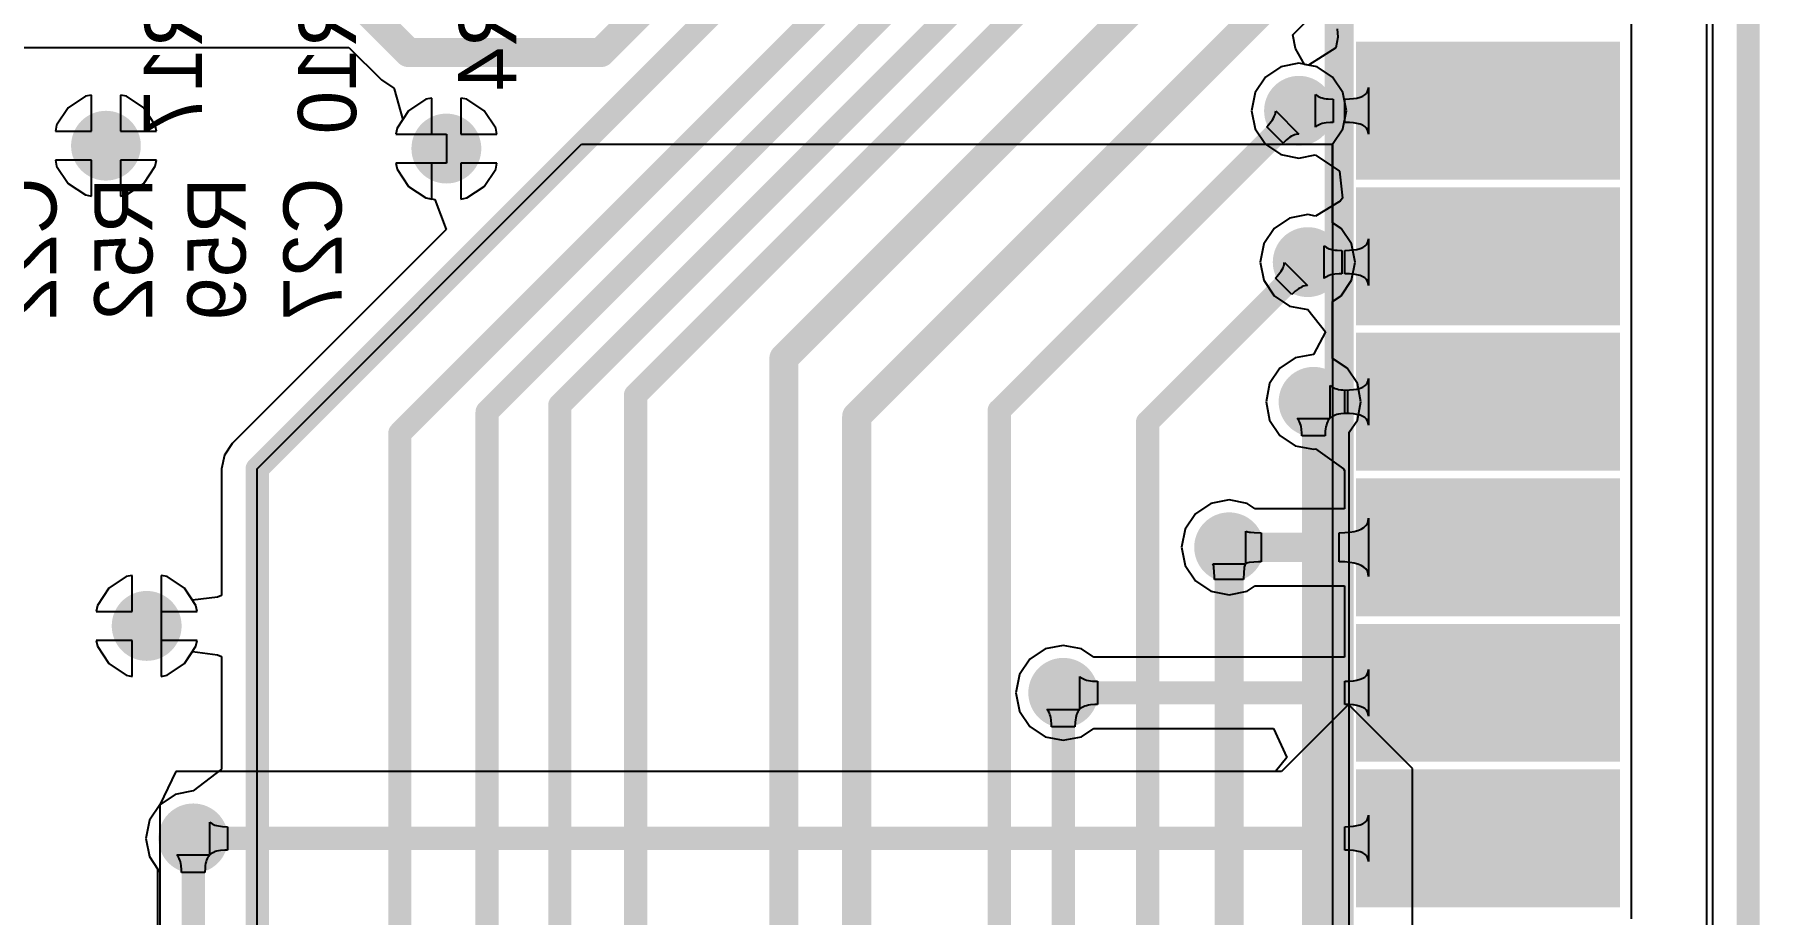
# Model space of a CAD drawing. Header units: millimetres. Extents: x -48 to 118, y -9 to 132.
# Drawn here: x 102.88 to 117.94, y 64.36 to 72.04 of the extents above; entities that cross this region are included whole.
import ezdxf

# ---------------------------------------------------------------- set-up
doc = ezdxf.new("R2010")
doc.units = ezdxf.units.MM
for name, color, linetype in [('BottomLayer', 5, 'Continuous'), ('BottomOverlay', 54, 'Continuous'), ('BottomSolder', 6, 'Continuous'), ('KeepOutLayer', 6, 'Continuous'), ('MultiLayer', 9, 'Continuous'), ('TopLayer', 1, 'Continuous'), ('TopOverlay', 2, 'Continuous'), ('TopPaste', 8, 'Continuous'), ('TopSolder', 216, 'Continuous'), ('ViaHoleLayer', 16, 'Continuous')]:
    doc.layers.add(name, color=color, linetype=linetype)

# ---------------------------------------------------------------- blocks, each defined once
blk = doc.blocks.new('A33_CORE2_52')
at = {"layer": 'TopLayer'}
for points in [[(58.95, -11.93), (61.05, -11.93), (58.95, -10.93), (61.05, -10.93)], [(58.95, -13.2), (61.05, -13.2), (58.95, -12.2), (61.05, -12.2)], [(58.95, -14.47), (61.05, -14.47), (58.95, -13.47), (61.05, -13.47)], [(58.95, -15.74), (61.05, -15.74), (58.95, -14.74), (61.05, -14.74)], [(58.95, -17.01), (61.05, -17.01), (58.95, -16.01), (61.05, -16.01)], [(58.95, -18.28), (61.05, -18.28), (58.95, -17.28), (61.05, -17.28)]]:
    blk.add_solid(points, dxfattribs=at)
at = {"layer": 'TopOverlay', "const_width": 0.254}
blk.add_lwpolyline([(58.7, -30.765), (58.7, 6.635)], dxfattribs=at)
at = {"layer": 'TopPaste'}
for points in [[(58.95, -11.93), (61.05, -11.93), (58.95, -10.93), (61.05, -10.93)], [(58.95, -13.2), (61.05, -13.2), (58.95, -12.2), (61.05, -12.2)], [(58.95, -14.47), (61.05, -14.47), (58.95, -13.47), (61.05, -13.47)], [(58.95, -15.74), (61.05, -15.74), (58.95, -14.74), (61.05, -14.74)], [(58.95, -17.01), (61.05, -17.01), (58.95, -16.01), (61.05, -16.01)], [(58.95, -18.28), (61.05, -18.28), (58.95, -17.28), (61.05, -17.28)]]:
    blk.add_solid(points, dxfattribs=at)
at = {"layer": 'TopSolder'}
for points in [[(58.848, -12.032), (61.152, -12.032), (58.848, -10.828), (61.152, -10.828)], [(58.848, -13.302), (61.152, -13.302), (58.848, -12.098), (61.152, -12.098)], [(58.848, -14.572), (61.152, -14.572), (58.848, -13.368), (61.152, -13.368)], [(58.848, -15.842), (61.152, -15.842), (58.848, -14.638), (61.152, -14.638)], [(58.848, -17.112), (61.152, -17.112), (58.848, -15.908), (61.152, -15.908)], [(58.848, -18.382), (61.152, -18.382), (58.848, -17.178), (61.152, -17.178)]]:
    blk.add_solid(points, dxfattribs=at)

msp = doc.modelspace()

# ---------------------------------------------------------------- linework, layer by layer
at = {"layer": 'BottomLayer'}
for p, q in [((117.53, 82.42), (117.53, 48.299)), ((117.475, 82.355), (117.475, 48.397)), ((113.864, 72.036), (114.072, 72.245)), ((113.864, 72.036), (114.072, 72.245)), ((113.89, 71.918), (113.864, 72.036)), ((113.89, 71.918), (113.864, 72.036)), ((100.212, 71.926), (105.626, 71.926)), ((100.212, 71.926), (105.626, 71.926)), ((105.626, 71.926), (105.909, 71.644)), ((105.626, 71.926), (105.909, 71.644)), ((113.966, 71.779), (113.89, 71.918)), ((113.966, 71.779), (113.89, 71.918)), ((114.078, 71.757), (113.966, 71.779)), ((114.078, 71.757), (113.966, 71.779)), ((114.212, 71.667), (114.078, 71.757)), ((114.212, 71.667), (114.078, 71.757)), ((105.909, 71.644), (106.018, 71.571)), ((105.909, 71.644), (106.018, 71.571)), ((106.018, 71.571), (106.021, 71.566)), ((106.018, 71.571), (106.021, 71.566)), ((106.021, 71.566), (106.096, 71.296)), ((106.021, 71.566), (106.096, 71.296)), ((114.302, 71.533), (114.212, 71.667)), ((114.302, 71.533), (114.212, 71.667)), ((114.333, 71.374), (114.302, 71.533)), ((114.333, 71.374), (114.302, 71.533)), ((103.175, 71.399), (103.074, 71.248)), ((103.175, 71.399), (103.074, 71.248)), ((103.327, 71.5), (103.175, 71.399)), ((103.327, 71.5), (103.175, 71.399)), ((103.378, 71.51), (103.327, 71.5)), ((103.378, 71.51), (103.327, 71.5)), ((103.378, 71.196), (103.378, 71.51)), ((103.378, 71.196), (103.378, 71.51)), ((103.683, 71.5), (103.632, 71.51)), ((103.632, 71.51), (103.632, 71.196)), ((103.683, 71.5), (103.632, 71.51)), ((103.632, 71.51), (103.632, 71.196)), ((103.835, 71.399), (103.683, 71.5)), ((103.835, 71.399), (103.683, 71.5)), ((103.936, 71.248), (103.835, 71.399)), ((103.936, 71.248), (103.835, 71.399)), ((114.302, 71.215), (114.333, 71.374)), ((114.302, 71.215), (114.333, 71.374)), ((103.074, 71.248), (103.064, 71.196)), ((103.074, 71.248), (103.064, 71.196)), ((103.946, 71.196), (103.936, 71.248)), ((103.946, 71.196), (103.936, 71.248)), ((106.096, 71.296), (106.046, 71.222)), ((106.096, 71.296), (106.046, 71.222)), ((113.637, 71.235), (113.652, 71.251)), ((113.78, 71.092), (113.637, 71.235)), ((113.652, 71.251), (113.677, 71.281)), ((113.677, 71.281), (113.688, 71.295)), ((113.688, 71.295), (113.696, 71.309)), ((113.696, 71.309), (113.703, 71.323)), ((113.703, 71.323), (113.709, 71.336)), ((113.709, 71.336), (113.713, 71.348)), ((113.713, 71.348), (113.715, 71.36)), ((113.715, 71.36), (113.716, 71.372)), ((113.716, 71.372), (113.917, 71.171)), ((103.064, 71.196), (103.378, 71.196)), ((103.064, 71.196), (103.378, 71.196)), ((103.632, 71.196), (103.946, 71.196)), ((103.632, 71.196), (103.946, 71.196)), ((104.826, 68.25), (107.657, 71.081)), ((106.046, 71.222), (106.036, 71.171)), ((106.046, 71.222), (106.036, 71.171)), ((106.036, 71.171), (106.477, 71.171)), ((106.036, 71.171), (106.477, 71.171)), ((106.477, 71.171), (106.477, 70.917)), ((106.477, 71.171), (106.477, 70.917)), ((107.657, 71.081), (114.212, 71.081)), ((113.811, 71.12), (113.78, 71.092)), ((113.826, 71.132), (113.811, 71.12)), ((113.84, 71.143), (113.826, 71.132)), ((113.854, 71.151), (113.84, 71.143)), ((113.868, 71.158), (113.854, 71.151)), ((113.881, 71.164), (113.868, 71.158)), ((113.893, 71.168), (113.881, 71.164)), ((113.905, 71.17), (113.893, 71.168)), ((113.917, 71.171), (113.905, 71.17)), ((114.212, 71.081), (114.302, 71.215)), ((114.212, 71.081), (114.302, 71.215)), ((114.212, 71.081), (114.212, 61.863)), ((114.212, 70.397), (114.212, 71.081)), ((114.212, 70.397), (114.212, 71.081)), ((103.378, 70.942), (103.064, 70.942)), ((103.064, 70.942), (103.074, 70.891)), ((103.378, 70.942), (103.064, 70.942)), ((103.064, 70.942), (103.074, 70.891)), ((103.378, 70.628), (103.378, 70.942)), ((103.378, 70.628), (103.378, 70.942)), ((103.946, 70.942), (103.632, 70.942)), ((103.632, 70.942), (103.632, 70.628)), ((103.946, 70.942), (103.632, 70.942)), ((103.632, 70.942), (103.632, 70.628)), ((103.936, 70.891), (103.946, 70.942)), ((103.936, 70.891), (103.946, 70.942)), ((103.074, 70.891), (103.175, 70.74)), ((103.074, 70.891), (103.175, 70.74)), ((103.835, 70.74), (103.936, 70.891)), ((103.835, 70.74), (103.936, 70.891)), ((106.477, 70.917), (106.036, 70.917)), ((106.036, 70.917), (106.046, 70.865)), ((106.477, 70.917), (106.036, 70.917)), ((106.036, 70.917), (106.046, 70.865)), ((106.046, 70.865), (106.147, 70.714)), ((106.046, 70.865), (106.147, 70.714)), ((103.175, 70.74), (103.327, 70.639)), ((103.175, 70.74), (103.327, 70.639)), ((103.327, 70.639), (103.378, 70.628)), ((103.327, 70.639), (103.378, 70.628)), ((103.632, 70.628), (103.683, 70.639)), ((103.632, 70.628), (103.683, 70.639)), ((103.683, 70.639), (103.835, 70.74)), ((103.683, 70.639), (103.835, 70.74)), ((106.147, 70.714), (106.298, 70.613)), ((106.147, 70.714), (106.298, 70.613)), ((106.298, 70.613), (106.375, 70.598)), ((106.298, 70.613), (106.375, 70.598)), ((106.375, 70.598), (106.474, 70.338)), ((106.375, 70.598), (106.474, 70.338)), ((106.474, 70.338), (104.606, 68.47)), ((106.474, 70.338), (104.606, 68.47)), ((114.288, 70.346), (114.212, 70.397)), ((114.288, 70.346), (114.212, 70.397)), ((114.378, 70.212), (114.288, 70.346)), ((114.378, 70.212), (114.288, 70.346)), ((114.41, 70.053), (114.378, 70.212)), ((114.41, 70.053), (114.378, 70.212)), ((113.785, 70.015), (113.789, 70.027)), ((113.789, 70.027), (113.791, 70.04)), ((113.791, 70.04), (113.792, 70.051)), ((113.792, 70.051), (113.993, 69.85)), ((114.378, 69.895), (114.41, 70.053)), ((114.378, 69.895), (114.41, 70.053)), ((113.713, 69.914), (113.728, 69.93)), ((113.856, 69.771), (113.713, 69.914)), ((113.728, 69.93), (113.753, 69.96)), ((113.753, 69.96), (113.764, 69.975)), ((113.764, 69.975), (113.772, 69.989)), ((113.772, 69.989), (113.78, 70.002)), ((113.78, 70.002), (113.785, 70.015)), ((114.288, 69.76), (114.378, 69.895)), ((114.288, 69.76), (114.378, 69.895)), ((113.887, 69.799), (113.856, 69.771)), ((113.902, 69.811), (113.887, 69.799)), ((113.917, 69.822), (113.902, 69.811)), ((113.931, 69.83), (113.917, 69.822)), ((113.944, 69.838), (113.931, 69.83)), ((113.957, 69.843), (113.944, 69.838)), ((113.969, 69.847), (113.957, 69.843)), ((113.982, 69.849), (113.969, 69.847)), ((113.993, 69.85), (113.982, 69.849)), ((114.212, 69.709), (114.288, 69.76)), ((114.212, 69.709), (114.288, 69.76)), ((114.212, 69.212), (114.212, 69.709)), ((114.212, 69.212), (114.212, 69.709)), ((114.339, 69.127), (114.212, 69.212)), ((114.339, 69.127), (114.212, 69.212)), ((114.429, 68.993), (114.339, 69.127)), ((114.429, 68.993), (114.339, 69.127)), ((114.46, 68.834), (114.429, 68.993)), ((114.46, 68.834), (114.429, 68.993)), ((114.429, 68.675), (114.46, 68.834)), ((114.429, 68.675), (114.46, 68.834)), ((113.911, 68.68), (113.904, 68.689)), ((113.904, 68.689), (114.188, 68.689)), ((113.918, 68.67), (113.911, 68.68)), ((113.924, 68.658), (113.918, 68.67)), ((114.174, 68.67), (114.168, 68.658)), ((114.181, 68.68), (114.174, 68.67)), ((114.188, 68.689), (114.181, 68.68)), ((114.357, 68.568), (114.429, 68.675)), ((114.357, 68.568), (114.429, 68.675)), ((113.93, 68.645), (113.924, 68.658)), ((113.934, 68.631), (113.93, 68.645)), ((113.938, 68.615), (113.934, 68.631)), ((113.941, 68.597), (113.938, 68.615)), ((113.944, 68.558), (113.941, 68.597)), ((113.944, 68.536), (113.944, 68.558)), ((114.148, 68.536), (113.944, 68.536)), ((114.149, 68.578), (114.148, 68.536)), ((114.151, 68.597), (114.149, 68.578)), ((114.154, 68.615), (114.151, 68.597)), ((114.158, 68.631), (114.154, 68.615)), ((114.162, 68.645), (114.158, 68.631)), ((114.168, 68.658), (114.162, 68.645)), ((114.357, 58.801), (114.357, 68.568)), ((114.357, 58.801), (114.357, 68.568)), ((104.539, 68.369), (104.515, 68.25)), ((104.539, 68.369), (104.515, 68.25)), ((104.606, 68.47), (104.539, 68.369)), ((104.606, 68.47), (104.539, 68.369)), ((104.515, 68.25), (104.515, 67.144)), ((104.515, 68.25), (104.515, 67.144)), ((104.826, 60.427), (104.826, 68.25)), ((103.682, 67.309), (103.531, 67.208)), ((103.682, 67.309), (103.531, 67.208)), ((103.734, 67.319), (103.682, 67.309)), ((103.734, 67.319), (103.682, 67.309)), ((103.734, 67.005), (103.734, 67.319)), ((103.734, 67.005), (103.734, 67.319)), ((104.039, 67.309), (103.988, 67.319)), ((103.988, 67.319), (103.988, 66.878)), ((104.039, 67.309), (103.988, 67.319)), ((103.988, 67.319), (103.988, 66.878)), ((104.19, 67.208), (104.039, 67.309)), ((104.19, 67.208), (104.039, 67.309)), ((113.17, 67.415), (113.167, 67.419)), ((113.167, 67.419), (113.452, 67.419)), ((113.173, 67.409), (113.17, 67.415)), ((113.175, 67.4), (113.173, 67.409)), ((113.177, 67.39), (113.175, 67.4)), ((113.182, 67.306), (113.177, 67.39)), ((113.438, 67.346), (113.436, 67.283)), ((113.44, 67.378), (113.438, 67.346)), ((113.442, 67.39), (113.44, 67.378)), ((113.444, 67.4), (113.442, 67.39)), ((113.446, 67.409), (113.444, 67.4)), ((113.449, 67.415), (113.446, 67.409)), ((113.452, 67.419), (113.449, 67.415)), ((103.531, 67.208), (103.43, 67.057)), ((103.531, 67.208), (103.43, 67.057)), ((104.261, 67.102), (104.19, 67.208)), ((104.261, 67.102), (104.19, 67.208)), ((113.182, 67.283), (113.182, 67.306)), ((113.436, 67.283), (113.182, 67.283)), ((103.43, 67.057), (103.42, 67.005)), ((103.43, 67.057), (103.42, 67.005)), ((104.479, 67.13), (104.261, 67.102)), ((104.479, 67.13), (104.261, 67.102)), ((104.515, 67.144), (104.479, 67.13)), ((104.515, 67.144), (104.479, 67.13)), ((103.42, 67.005), (103.734, 67.005)), ((103.42, 67.005), (103.734, 67.005)), ((103.988, 66.878), (103.988, 66.437)), ((103.988, 66.878), (103.988, 66.437)), ((103.734, 66.751), (103.42, 66.751)), ((103.42, 66.751), (103.43, 66.7)), ((103.734, 66.751), (103.42, 66.751)), ((103.42, 66.751), (103.43, 66.7)), ((103.734, 66.437), (103.734, 66.751)), ((103.734, 66.437), (103.734, 66.751)), ((103.43, 66.7), (103.531, 66.549)), ((103.43, 66.7), (103.531, 66.549)), ((104.19, 66.549), (104.261, 66.655)), ((104.19, 66.549), (104.261, 66.655)), ((104.261, 66.655), (104.479, 66.627)), ((104.261, 66.655), (104.479, 66.627)), ((104.479, 66.627), (104.515, 66.612)), ((104.479, 66.627), (104.515, 66.612)), ((104.515, 66.612), (104.515, 65.629)), ((104.515, 66.612), (104.515, 65.629)), ((103.531, 66.549), (103.682, 66.448)), ((103.531, 66.549), (103.682, 66.448)), ((103.682, 66.448), (103.734, 66.437)), ((103.682, 66.448), (103.734, 66.437)), ((103.988, 66.437), (104.039, 66.448)), ((103.988, 66.437), (104.039, 66.448)), ((104.039, 66.448), (104.19, 66.549)), ((104.039, 66.448), (104.19, 66.549)), ((111.727, 66.14), (111.719, 66.149)), ((111.719, 66.149), (112.004, 66.149)), ((111.734, 66.13), (111.727, 66.14)), ((111.74, 66.118), (111.734, 66.13)), ((111.745, 66.105), (111.74, 66.118)), ((111.75, 66.091), (111.745, 66.105)), ((111.978, 66.105), (111.973, 66.091)), ((111.983, 66.118), (111.978, 66.105)), ((111.989, 66.13), (111.983, 66.118)), ((111.996, 66.14), (111.989, 66.13)), ((112.004, 66.149), (111.996, 66.14)), ((111.753, 66.075), (111.75, 66.091)), ((111.756, 66.057), (111.753, 66.075)), ((111.76, 66.018), (111.756, 66.057)), ((111.76, 65.996), (111.76, 66.018)), ((111.963, 65.996), (111.76, 65.996)), ((111.965, 66.038), (111.963, 65.996)), ((111.967, 66.057), (111.965, 66.038)), ((111.97, 66.075), (111.967, 66.057)), ((111.973, 66.091), (111.97, 66.075)), ((104.515, 65.629), (104.267, 65.438)), ((104.515, 65.629), (104.267, 65.438)), ((104.108, 65.407), (103.974, 65.317)), ((104.108, 65.407), (103.974, 65.317)), ((104.267, 65.438), (104.108, 65.407)), ((104.267, 65.438), (104.108, 65.407)), ((103.974, 65.317), (103.884, 65.183)), ((103.974, 65.317), (103.884, 65.183)), ((103.884, 65.183), (103.853, 65.024)), ((103.884, 65.183), (103.853, 65.024)), ((103.853, 65.024), (103.884, 64.865)), ((103.853, 65.024), (103.884, 64.865)), ((103.884, 64.865), (103.956, 64.758)), ((103.884, 64.865), (103.956, 64.758)), ((103.956, 64.758), (103.956, 62.633)), ((103.956, 64.758), (103.956, 62.633)), ((104.132, 64.87), (104.125, 64.879)), ((104.125, 64.879), (104.409, 64.879)), ((104.139, 64.86), (104.132, 64.87)), ((104.145, 64.848), (104.139, 64.86)), ((104.151, 64.835), (104.145, 64.848)), ((104.155, 64.821), (104.151, 64.835)), ((104.159, 64.805), (104.155, 64.821)), ((104.162, 64.787), (104.159, 64.805)), ((104.165, 64.748), (104.162, 64.787)), ((104.37, 64.768), (104.369, 64.726)), ((104.372, 64.787), (104.37, 64.768)), ((104.375, 64.805), (104.372, 64.787)), ((104.379, 64.821), (104.375, 64.805)), ((104.383, 64.835), (104.379, 64.821)), ((104.389, 64.848), (104.383, 64.835)), ((104.395, 64.86), (104.389, 64.848)), ((104.402, 64.87), (104.395, 64.86)), ((104.409, 64.879), (104.402, 64.87)), ((104.165, 64.726), (104.165, 64.748)), ((104.369, 64.726), (104.165, 64.726))]:
    msp.add_line(p, q, dxfattribs=at)
for points, const_width in [([(104.826, 68.25), (111.76, 75.184)], 0.203), ([(106.07, 68.559), (112.319, 74.807)], 0.203), ([(106.832, 68.746), (112.776, 74.69)], 0.203), ([(107.467, 68.806), (113.309, 74.648)], 0.203), ([(108.128, 68.892), (113.868, 74.632)], 0.203), ([(107.824, 71.882), (110.236, 74.294)], 0.254), ([(109.423, 69.215), (113.868, 73.66)], 0.254), ([(110.058, 68.707), (113.995, 72.644)], 0.254), ([(105.766, 72.263), (106.147, 71.882)], 0.254), ([(106.147, 71.882), (107.824, 71.882)], 0.254), ([(111.303, 68.758), (113.919, 71.374)], 0.203), ([(112.598, 68.656), (113.995, 70.053)], 0.203), ([(109.423, 58.381), (109.423, 69.215)], 0.254), ([(108.128, 58.271), (108.128, 68.892)], 0.203), ([(106.832, 58.125), (106.832, 68.746)], 0.203), ([(107.467, 58.185), (107.467, 68.806)], 0.203), ([(110.058, 58.369), (110.058, 68.707)], 0.254), ([(111.303, 58.429), (111.303, 68.758)], 0.203), ([(114.046, 58.801), (114.046, 68.834)], 0.203), ([(112.598, 58.575), (112.598, 68.656)], 0.203), ([(106.07, 57.938), (106.07, 68.559)], 0.203), ([(104.826, 57.843), (104.826, 68.25)], 0.203), ([(113.309, 58.675), (113.309, 67.564)], 0.254), ([(111.862, 58.413), (111.862, 66.294)], 0.203), ([(104.267, 57.859), (104.267, 65.024)], 0.203)]:
    msp.add_lwpolyline(points, dxfattribs=dict(at, const_width=const_width))
for points, const_width in [([(106.083, 71.882, 1), (106.21, 71.882, 1)], 0.127), ([(106.083, 71.882, 1), (106.21, 71.882, 1)], 0.127), ([(107.761, 71.882, 1), (107.888, 71.882, 1)], 0.127), ([(107.761, 71.882, 1), (107.888, 71.882, 1)], 0.127), ([(113.817, 71.374, 1), (114.021, 71.374, 1)], 0.203), ([(113.868, 71.374, 1), (113.97, 71.374, 1)], 0.102), ([(103.403, 71.069, 1), (103.607, 71.069, 1)], 0.203), ([(106.375, 71.044, 1), (106.578, 71.044, 1)], 0.203), ([(113.894, 70.053, 1), (114.097, 70.053, 1)], 0.203), ([(113.944, 70.053, 1), (114.046, 70.053, 1)], 0.102), ([(109.36, 69.215, 1), (109.487, 69.215, 1)], 0.127), ([(109.36, 69.215, 1), (109.487, 69.215, 1)], 0.127), ([(108.077, 68.892, 1), (108.179, 68.892, 1)], 0.102), ([(108.077, 68.892, 1), (108.179, 68.892, 1)], 0.102), ([(113.944, 68.834, 1), (114.148, 68.834, 1)], 0.203), ([(106.782, 68.746, 1), (106.883, 68.746, 1)], 0.102), ([(106.782, 68.746, 1), (106.883, 68.746, 1)], 0.102), ([(107.417, 68.806, 1), (107.518, 68.806, 1)], 0.102), ([(107.417, 68.806, 1), (107.518, 68.806, 1)], 0.102), ([(109.995, 68.707, 1), (110.122, 68.707, 1)], 0.127), ([(109.995, 68.707, 1), (110.122, 68.707, 1)], 0.127), ([(111.252, 68.758, 1), (111.354, 68.758, 1)], 0.102), ([(111.252, 68.758, 1), (111.354, 68.758, 1)], 0.102), ([(113.995, 68.834, 1), (114.097, 68.834, 1)], 0.102), ([(112.547, 68.656, 1), (112.649, 68.656, 1)], 0.102), ([(112.547, 68.656, 1), (112.649, 68.656, 1)], 0.102), ([(106.02, 68.559, 1), (106.121, 68.559, 1)], 0.102), ([(106.02, 68.559, 1), (106.121, 68.559, 1)], 0.102), ([(104.775, 68.25, 1), (104.877, 68.25, 1)], 0.102), ([(104.775, 68.25, 1), (104.877, 68.25, 1)], 0.102), ([(113.208, 67.564, 1), (113.411, 67.564, 1)], 0.203), ([(113.246, 67.564, 1), (113.373, 67.564, 1)], 0.127), ([(103.759, 66.878, 1), (103.962, 66.878, 1)], 0.203), ([(111.76, 66.294, 1), (111.963, 66.294, 1)], 0.203), ([(111.811, 66.294, 1), (111.912, 66.294, 1)], 0.102), ([(104.165, 65.024, 1), (104.369, 65.024, 1)], 0.203), ([(104.216, 65.024, 1), (104.318, 65.024, 1)], 0.102)]:
    msp.add_lwpolyline(points, format="xyb", close=True, dxfattribs=dict(at, const_width=const_width))
at = {"layer": 'BottomSolder', "const_width": 0.305}
for points in [[(113.767, 71.374, 1), (114.071, 71.374, 1)], [(103.353, 71.069, 1), (103.657, 71.069, 1)], [(106.324, 71.044, 1), (106.629, 71.044, 1)], [(113.843, 70.053, 1), (114.148, 70.053, 1)], [(113.894, 68.834, 1), (114.198, 68.834, 1)], [(113.157, 67.564, 1), (113.462, 67.564, 1)], [(103.708, 66.878, 1), (104.013, 66.878, 1)], [(111.709, 66.294, 1), (112.014, 66.294, 1)], [(104.115, 65.024, 1), (104.419, 65.024, 1)]]:
    msp.add_lwpolyline(points, format="xyb", close=True, dxfattribs=at)
at = {"layer": 'KeepOutLayer', "const_width": 0.2}
msp.add_lwpolyline([(117.839, 45.085), (117.839, 98.806)], dxfattribs=at)
at = {"layer": 'MultiLayer', "const_width": 0.203}
for points in [[(113.817, 71.374, 1), (114.021, 71.374, 1)], [(103.403, 71.069, 1), (103.607, 71.069, 1)], [(106.375, 71.044, 1), (106.578, 71.044, 1)], [(113.894, 70.053, 1), (114.097, 70.053, 1)], [(113.944, 68.834, 1), (114.148, 68.834, 1)], [(113.208, 67.564, 1), (113.411, 67.564, 1)], [(103.759, 66.878, 1), (103.962, 66.878, 1)], [(111.76, 66.294, 1), (111.963, 66.294, 1)], [(104.165, 65.024, 1), (104.369, 65.024, 1)]]:
    msp.add_lwpolyline(points, format="xyb", close=True, dxfattribs=at)
at = {"layer": 'TopLayer'}
for p, q in [((117.53, 82.42), (117.53, 48.299)), ((116.823, 71.941), (116.823, 73.211)), ((114.259, 72.017), (114.241, 71.923)), ((114.253, 72.088), (114.259, 72.017)), ((114.241, 71.923), (114.002, 71.772)), ((116.823, 70.671), (116.823, 71.941)), ((113.76, 71.757), (113.626, 71.667)), ((113.919, 71.788), (113.76, 71.757)), ((114.002, 71.772), (113.919, 71.788)), ((113.536, 71.533), (113.505, 71.374)), ((113.626, 71.667), (113.536, 71.533)), ((114.493, 71.512), (114.508, 71.525)), ((114.508, 71.525), (114.518, 71.541)), ((114.518, 71.541), (114.524, 71.558)), ((114.524, 71.558), (114.526, 71.577)), ((114.526, 71.577), (114.526, 71.171)), ((103.175, 71.399), (103.074, 71.248)), ((103.327, 71.5), (103.175, 71.399)), ((103.378, 71.51), (103.327, 71.5)), ((103.378, 71.196), (103.378, 71.51)), ((103.683, 71.5), (103.632, 71.51)), ((103.632, 71.51), (103.632, 71.196)), ((103.835, 71.399), (103.683, 71.5)), ((103.936, 71.248), (103.835, 71.399)), ((106.298, 71.474), (106.147, 71.373)), ((106.35, 71.485), (106.298, 71.474)), ((106.35, 71.171), (106.35, 71.485)), ((106.655, 71.474), (106.604, 71.485)), ((106.604, 71.485), (106.604, 71.171)), ((106.806, 71.373), (106.655, 71.474)), ((113.505, 71.374), (113.536, 71.215)), ((114.064, 71.232), (114.064, 71.516)), ((114.064, 71.516), (114.073, 71.509)), ((114.073, 71.509), (114.083, 71.502)), ((114.083, 71.502), (114.095, 71.496)), ((114.095, 71.496), (114.108, 71.49)), ((114.108, 71.49), (114.122, 71.486)), ((114.122, 71.486), (114.138, 71.482)), ((114.138, 71.482), (114.156, 71.479)), ((114.156, 71.479), (114.175, 71.477)), ((114.175, 71.477), (114.217, 71.476)), ((114.217, 71.476), (114.217, 71.272)), ((114.32, 71.476), (114.359, 71.477)), ((114.32, 71.272), (114.32, 71.476)), ((114.359, 71.477), (114.394, 71.48)), ((114.394, 71.48), (114.425, 71.485)), ((114.425, 71.485), (114.452, 71.492)), ((114.452, 71.492), (114.475, 71.501)), ((114.475, 71.501), (114.493, 71.512)), ((103.074, 71.248), (103.064, 71.196)), ((103.946, 71.196), (103.936, 71.248)), ((106.147, 71.373), (106.046, 71.222)), ((106.907, 71.222), (106.806, 71.373)), ((114.073, 71.239), (114.064, 71.232)), ((114.083, 71.246), (114.073, 71.239)), ((114.095, 71.252), (114.083, 71.246)), ((114.108, 71.258), (114.095, 71.252)), ((114.122, 71.262), (114.108, 71.258)), ((114.138, 71.266), (114.122, 71.262)), ((114.156, 71.269), (114.138, 71.266)), ((114.195, 71.272), (114.156, 71.269)), ((114.217, 71.272), (114.195, 71.272)), ((114.359, 71.271), (114.32, 71.272)), ((114.394, 71.268), (114.359, 71.271)), ((114.425, 71.263), (114.394, 71.268)), ((114.452, 71.256), (114.425, 71.263)), ((114.475, 71.247), (114.452, 71.256)), ((114.493, 71.236), (114.475, 71.247)), ((114.508, 71.223), (114.493, 71.236)), ((103.064, 71.196), (103.378, 71.196)), ((103.632, 71.196), (103.946, 71.196)), ((106.046, 71.222), (106.036, 71.171)), ((106.036, 71.171), (106.35, 71.171)), ((106.604, 71.171), (106.918, 71.171)), ((106.918, 71.171), (106.907, 71.222)), ((113.536, 71.215), (113.626, 71.081)), ((113.626, 71.081), (113.76, 70.991)), ((114.518, 71.207), (114.508, 71.223)), ((114.524, 71.19), (114.518, 71.207)), ((114.526, 71.171), (114.524, 71.19)), ((103.378, 70.942), (103.064, 70.942)), ((103.064, 70.942), (103.074, 70.891)), ((103.378, 70.628), (103.378, 70.942)), ((103.946, 70.942), (103.632, 70.942)), ((103.632, 70.942), (103.632, 70.628)), ((103.936, 70.891), (103.946, 70.942)), ((113.76, 70.991), (113.919, 70.96)), ((113.919, 70.96), (114.06, 70.988)), ((114.06, 70.988), (114.274, 70.847)), ((103.074, 70.891), (103.175, 70.74)), ((103.835, 70.74), (103.936, 70.891)), ((106.35, 70.917), (106.036, 70.917)), ((106.036, 70.917), (106.046, 70.865)), ((106.046, 70.865), (106.147, 70.714)), ((106.35, 70.603), (106.35, 70.917)), ((106.918, 70.917), (106.604, 70.917)), ((106.604, 70.917), (106.604, 70.603)), ((106.806, 70.714), (106.907, 70.865)), ((106.907, 70.865), (106.918, 70.917)), ((114.274, 70.847), (114.299, 70.611)), ((103.175, 70.74), (103.327, 70.639)), ((103.327, 70.639), (103.378, 70.628)), ((103.632, 70.628), (103.683, 70.639)), ((103.683, 70.639), (103.835, 70.74)), ((106.147, 70.714), (106.298, 70.613)), ((106.655, 70.613), (106.806, 70.714)), ((116.823, 69.401), (116.823, 70.671)), ((106.298, 70.613), (106.35, 70.603)), ((106.604, 70.603), (106.655, 70.613)), ((114.278, 70.585), (114.063, 70.454)), ((114.299, 70.611), (114.278, 70.585)), ((113.702, 70.346), (113.612, 70.212)), ((113.837, 70.436), (113.702, 70.346)), ((113.995, 70.468), (113.837, 70.436)), ((114.063, 70.454), (113.995, 70.468)), ((113.612, 70.212), (113.581, 70.053)), ((114.14, 69.911), (114.14, 70.195)), ((114.14, 70.195), (114.149, 70.188)), ((114.149, 70.188), (114.159, 70.181)), ((114.159, 70.181), (114.171, 70.175)), ((114.171, 70.175), (114.184, 70.169)), ((114.184, 70.169), (114.198, 70.165)), ((114.425, 70.164), (114.452, 70.171)), ((114.452, 70.171), (114.475, 70.18)), ((114.475, 70.18), (114.493, 70.191)), ((114.493, 70.191), (114.508, 70.205)), ((114.508, 70.205), (114.518, 70.22)), ((114.518, 70.22), (114.524, 70.237)), ((114.524, 70.237), (114.526, 70.256)), ((114.526, 70.256), (114.526, 69.85)), ((113.581, 70.053), (113.612, 69.895)), ((114.198, 70.165), (114.214, 70.161)), ((114.214, 70.161), (114.232, 70.158)), ((114.232, 70.158), (114.251, 70.156)), ((114.251, 70.156), (114.293, 70.155)), ((114.293, 70.155), (114.293, 69.952)), ((114.32, 70.155), (114.359, 70.156)), ((114.32, 69.952), (114.32, 70.155)), ((114.359, 70.156), (114.394, 70.159)), ((114.394, 70.159), (114.425, 70.164)), ((113.612, 69.895), (113.702, 69.76)), ((114.149, 69.919), (114.14, 69.911)), ((114.159, 69.926), (114.149, 69.919)), ((114.171, 69.932), (114.159, 69.926)), ((114.184, 69.937), (114.171, 69.932)), ((114.198, 69.941), (114.184, 69.937)), ((114.214, 69.945), (114.198, 69.941)), ((114.232, 69.948), (114.214, 69.945)), ((114.271, 69.951), (114.232, 69.948)), ((114.293, 69.952), (114.271, 69.951)), ((114.359, 69.951), (114.32, 69.952)), ((114.394, 69.948), (114.359, 69.951)), ((114.425, 69.942), (114.394, 69.948)), ((114.452, 69.935), (114.425, 69.942)), ((114.475, 69.926), (114.452, 69.935)), ((114.493, 69.915), (114.475, 69.926)), ((114.508, 69.902), (114.493, 69.915)), ((114.518, 69.887), (114.508, 69.902)), ((114.524, 69.869), (114.518, 69.887)), ((114.526, 69.85), (114.524, 69.869)), ((113.702, 69.76), (113.837, 69.67)), ((113.837, 69.67), (113.995, 69.639)), ((113.995, 69.639), (114.152, 69.445)), ((114.152, 69.445), (114.046, 69.248)), ((116.823, 68.131), (116.823, 69.401)), ((113.753, 69.127), (113.663, 68.993)), ((113.887, 69.217), (113.753, 69.127)), ((114.046, 69.248), (113.887, 69.217)), ((113.663, 68.993), (113.632, 68.834)), ((114.191, 68.692), (114.191, 68.976)), ((114.191, 68.976), (114.2, 68.969)), ((114.2, 68.969), (114.21, 68.962)), ((114.475, 68.961), (114.493, 68.972)), ((114.493, 68.972), (114.508, 68.985)), ((114.508, 68.985), (114.518, 69.001)), ((114.518, 69.001), (114.524, 69.018)), ((114.524, 69.018), (114.526, 69.037)), ((114.526, 69.037), (114.526, 68.631)), ((113.632, 68.834), (113.663, 68.675)), ((114.21, 68.962), (114.222, 68.956)), ((114.222, 68.956), (114.235, 68.95)), ((114.235, 68.95), (114.249, 68.946)), ((114.249, 68.946), (114.265, 68.942)), ((114.265, 68.942), (114.283, 68.939)), ((114.283, 68.939), (114.302, 68.937)), ((114.302, 68.937), (114.344, 68.936)), ((114.32, 68.936), (114.359, 68.937)), ((114.32, 68.732), (114.32, 68.936)), ((114.344, 68.936), (114.344, 68.732)), ((114.359, 68.937), (114.394, 68.94)), ((114.394, 68.94), (114.425, 68.945)), ((114.425, 68.945), (114.452, 68.952)), ((114.452, 68.952), (114.475, 68.961)), ((113.663, 68.675), (113.753, 68.541)), ((114.2, 68.699), (114.191, 68.692)), ((114.21, 68.706), (114.2, 68.699)), ((114.222, 68.712), (114.21, 68.706)), ((114.235, 68.718), (114.222, 68.712)), ((114.249, 68.722), (114.235, 68.718)), ((114.265, 68.726), (114.249, 68.722)), ((114.283, 68.729), (114.265, 68.726)), ((114.322, 68.732), (114.283, 68.729)), ((114.359, 68.731), (114.32, 68.732)), ((114.344, 68.732), (114.322, 68.732)), ((114.394, 68.728), (114.359, 68.731)), ((114.425, 68.723), (114.394, 68.728)), ((114.452, 68.716), (114.425, 68.723)), ((114.475, 68.707), (114.452, 68.716)), ((114.493, 68.696), (114.475, 68.707)), ((114.508, 68.683), (114.493, 68.696)), ((114.518, 68.667), (114.508, 68.683)), ((114.524, 68.65), (114.518, 68.667)), ((113.753, 68.541), (113.887, 68.451)), ((114.526, 68.631), (114.524, 68.65)), ((113.887, 68.451), (114.046, 68.42)), ((114.046, 68.42), (114.063, 68.423)), ((114.063, 68.423), (114.309, 68.25)), ((114.309, 68.25), (114.317, 68.234)), ((114.317, 68.234), (114.317, 67.901)), ((116.823, 66.861), (116.823, 68.131)), ((113.151, 67.947), (113.016, 67.857)), ((113.309, 67.978), (113.151, 67.947)), ((113.468, 67.947), (113.309, 67.978)), ((113.537, 67.901), (113.468, 67.947)), ((113.016, 67.857), (112.927, 67.723)), ((114.317, 67.901), (113.537, 67.901)), ((114.503, 67.753), (114.516, 67.772)), ((114.516, 67.772), (114.524, 67.794)), ((114.524, 67.794), (114.526, 67.818)), ((114.526, 67.818), (114.526, 67.31)), ((112.927, 67.723), (112.895, 67.564)), ((113.455, 67.422), (113.455, 67.706)), ((113.455, 67.706), (113.459, 67.703)), ((113.459, 67.703), (113.465, 67.701)), ((113.465, 67.701), (113.473, 67.698)), ((113.473, 67.698), (113.483, 67.696)), ((113.483, 67.696), (113.496, 67.695)), ((113.496, 67.695), (113.527, 67.692)), ((113.527, 67.692), (113.59, 67.691)), ((113.59, 67.691), (113.59, 67.437)), ((114.269, 67.691), (114.318, 67.692)), ((114.269, 67.437), (114.269, 67.691)), ((114.318, 67.692), (114.362, 67.696)), ((114.362, 67.696), (114.4, 67.702)), ((114.4, 67.702), (114.434, 67.711)), ((114.434, 67.711), (114.462, 67.723)), ((114.462, 67.723), (114.485, 67.737)), ((114.485, 67.737), (114.503, 67.753)), ((112.895, 67.564), (112.927, 67.405)), ((103.682, 67.309), (103.531, 67.208)), ((103.734, 67.319), (103.682, 67.309)), ((103.734, 67.005), (103.734, 67.319)), ((104.039, 67.309), (103.988, 67.319)), ((103.988, 67.319), (103.988, 67.005)), ((104.19, 67.208), (104.039, 67.309)), ((112.927, 67.405), (113.016, 67.271)), ((113.459, 67.425), (113.455, 67.422)), ((113.465, 67.427), (113.459, 67.425)), ((113.473, 67.43), (113.465, 67.427)), ((113.483, 67.432), (113.473, 67.43)), ((113.567, 67.437), (113.483, 67.432)), ((113.59, 67.437), (113.567, 67.437)), ((114.318, 67.436), (114.269, 67.437)), ((114.362, 67.432), (114.318, 67.436)), ((114.4, 67.426), (114.362, 67.432)), ((114.434, 67.417), (114.4, 67.426)), ((114.462, 67.405), (114.434, 67.417)), ((114.485, 67.391), (114.462, 67.405)), ((114.503, 67.375), (114.485, 67.391)), ((114.516, 67.356), (114.503, 67.375)), ((114.524, 67.334), (114.516, 67.356)), ((114.526, 67.31), (114.524, 67.334)), ((103.531, 67.208), (103.43, 67.057)), ((104.291, 67.057), (104.19, 67.208)), ((113.016, 67.271), (113.151, 67.181)), ((113.151, 67.181), (113.309, 67.15)), ((113.309, 67.15), (113.468, 67.181)), ((113.468, 67.181), (113.537, 67.227)), ((113.537, 67.227), (114.317, 67.227)), ((114.317, 67.227), (114.317, 66.605)), ((103.43, 67.057), (103.42, 67.005)), ((104.301, 67.005), (104.291, 67.057)), ((103.42, 67.005), (103.734, 67.005)), ((103.988, 67.005), (104.301, 67.005)), ((116.823, 65.591), (116.823, 66.861)), ((103.734, 66.751), (103.42, 66.751)), ((103.42, 66.751), (103.43, 66.7)), ((103.734, 66.437), (103.734, 66.751)), ((104.301, 66.751), (103.988, 66.751)), ((103.988, 66.751), (103.988, 66.437)), ((104.291, 66.7), (104.301, 66.751)), ((111.862, 66.708), (111.703, 66.677)), ((112.02, 66.677), (111.862, 66.708)), ((103.43, 66.7), (103.531, 66.549)), ((104.19, 66.549), (104.291, 66.7)), ((111.569, 66.587), (111.479, 66.453)), ((111.703, 66.677), (111.569, 66.587)), ((112.128, 66.605), (112.02, 66.677)), ((114.317, 66.605), (112.128, 66.605)), ((103.531, 66.549), (103.682, 66.448)), ((103.682, 66.448), (103.734, 66.437)), ((103.988, 66.437), (104.039, 66.448)), ((104.039, 66.448), (104.19, 66.549)), ((111.479, 66.453), (111.447, 66.294)), ((112.007, 66.152), (112.007, 66.436)), ((112.007, 66.436), (112.015, 66.429)), ((112.015, 66.429), (112.026, 66.422)), ((112.026, 66.422), (112.037, 66.416)), ((112.037, 66.416), (112.05, 66.41)), ((112.05, 66.41), (112.065, 66.406)), ((112.065, 66.406), (112.081, 66.402)), ((114.394, 66.4), (114.425, 66.405)), ((114.425, 66.405), (114.452, 66.412)), ((114.452, 66.412), (114.475, 66.421)), ((114.475, 66.421), (114.493, 66.432)), ((114.493, 66.432), (114.508, 66.445)), ((114.508, 66.445), (114.518, 66.461)), ((114.518, 66.461), (114.524, 66.478)), ((114.524, 66.478), (114.526, 66.497)), ((114.526, 66.497), (114.526, 66.091)), ((111.447, 66.294), (111.479, 66.135)), ((112.081, 66.402), (112.098, 66.399)), ((112.098, 66.399), (112.117, 66.397)), ((112.117, 66.397), (112.159, 66.396)), ((112.159, 66.396), (112.159, 66.192)), ((114.32, 66.396), (114.359, 66.397)), ((114.32, 66.192), (114.32, 66.396)), ((114.359, 66.397), (114.394, 66.4)), ((111.479, 66.135), (111.569, 66.001)), ((112.015, 66.159), (112.007, 66.152)), ((112.026, 66.166), (112.015, 66.159)), ((112.037, 66.172), (112.026, 66.166)), ((112.05, 66.178), (112.037, 66.172)), ((112.065, 66.182), (112.05, 66.178)), ((112.081, 66.186), (112.065, 66.182)), ((112.098, 66.189), (112.081, 66.186)), ((112.138, 66.192), (112.098, 66.189)), ((112.159, 66.192), (112.138, 66.192)), ((114.351, 66.192), (113.767, 65.608)), ((114.359, 66.191), (114.32, 66.192)), ((114.91, 65.634), (114.351, 66.192)), ((114.394, 66.188), (114.359, 66.191)), ((114.425, 66.183), (114.394, 66.188)), ((114.452, 66.176), (114.425, 66.183)), ((114.475, 66.167), (114.452, 66.176)), ((114.493, 66.156), (114.475, 66.167)), ((114.508, 66.143), (114.493, 66.156)), ((114.518, 66.127), (114.508, 66.143)), ((114.524, 66.11), (114.518, 66.127)), ((114.526, 66.091), (114.524, 66.11)), ((111.569, 66.001), (111.703, 65.911)), ((112.02, 65.911), (112.128, 65.983)), ((112.128, 65.983), (113.698, 65.983)), ((113.698, 65.983), (113.812, 65.73)), ((111.703, 65.911), (111.862, 65.88)), ((111.862, 65.88), (112.02, 65.911)), ((113.812, 65.73), (113.715, 65.608)), ((104.115, 65.608), (103.974, 65.317)), ((104.115, 65.608), (103.974, 65.317)), ((113.767, 65.608), (104.115, 65.608)), ((113.715, 65.608), (104.115, 65.608)), ((114.91, 60.706), (114.91, 65.634)), ((116.823, 64.321), (116.823, 65.591)), ((103.974, 65.317), (103.884, 65.183)), ((103.974, 65.317), (103.974, 64.047)), ((114.518, 65.191), (114.524, 65.208)), ((114.524, 65.208), (114.526, 65.227)), ((114.526, 65.227), (114.526, 64.821)), ((103.884, 65.183), (103.853, 65.024)), ((104.412, 64.882), (104.412, 65.166)), ((104.412, 65.166), (104.421, 65.159)), ((104.421, 65.159), (104.431, 65.152)), ((104.431, 65.152), (104.443, 65.146)), ((104.443, 65.146), (104.456, 65.14)), ((104.456, 65.14), (104.47, 65.136)), ((104.47, 65.136), (104.486, 65.132)), ((104.486, 65.132), (104.504, 65.129)), ((104.504, 65.129), (104.523, 65.127)), ((104.523, 65.127), (104.565, 65.126)), ((104.565, 65.126), (104.565, 64.922)), ((114.32, 65.126), (114.359, 65.127)), ((114.32, 64.922), (114.32, 65.126)), ((114.359, 65.127), (114.394, 65.13)), ((114.394, 65.13), (114.425, 65.135)), ((114.425, 65.135), (114.452, 65.142)), ((114.452, 65.142), (114.475, 65.151)), ((114.475, 65.151), (114.493, 65.162)), ((114.493, 65.162), (114.508, 65.175)), ((114.508, 65.175), (114.518, 65.191)), ((103.853, 65.024), (103.884, 64.865)), ((104.443, 64.902), (104.431, 64.896)), ((104.456, 64.908), (104.443, 64.902)), ((104.47, 64.912), (104.456, 64.908)), ((104.486, 64.916), (104.47, 64.912)), ((104.504, 64.919), (104.486, 64.916)), ((104.543, 64.922), (104.504, 64.919)), ((104.565, 64.922), (104.543, 64.922)), ((114.359, 64.921), (114.32, 64.922)), ((114.394, 64.918), (114.359, 64.921)), ((114.425, 64.913), (114.394, 64.918)), ((114.452, 64.906), (114.425, 64.913)), ((114.475, 64.897), (114.452, 64.906)), ((103.884, 64.865), (103.974, 64.731)), ((104.421, 64.889), (104.412, 64.882)), ((104.431, 64.896), (104.421, 64.889)), ((114.493, 64.886), (114.475, 64.897)), ((114.508, 64.873), (114.493, 64.886)), ((114.518, 64.857), (114.508, 64.873)), ((114.524, 64.84), (114.518, 64.857)), ((114.526, 64.821), (114.524, 64.84)), ((103.974, 64.731), (103.974, 64.047))]:
    msp.add_line(p, q, dxfattribs=at)
for points, const_width in [([(113.817, 71.374, 1), (114.021, 71.374, 1)], 0.203), ([(113.868, 71.374, 1), (113.97, 71.374, 1)], 0.102), ([(115.519, 71.374, 1), (115.621, 71.374, 1)], 0.102), ([(103.403, 71.069, 1), (103.607, 71.069, 1)], 0.203), ([(106.375, 71.044, 1), (106.578, 71.044, 1)], 0.203), ([(113.894, 70.053, 1), (114.097, 70.053, 1)], 0.203), ([(115.519, 70.104, 1), (115.621, 70.104, 1)], 0.102), ([(113.944, 70.053, 1), (114.046, 70.053, 1)], 0.102), ([(115.468, 70.053, 1), (115.57, 70.053, 1)], 0.102), ([(115.468, 70.053, 1), (115.57, 70.053, 1)], 0.102), ([(113.944, 68.834, 1), (114.148, 68.834, 1)], 0.203), ([(113.995, 68.834, 1), (114.097, 68.834, 1)], 0.102), ([(115.519, 68.834, 1), (115.621, 68.834, 1)], 0.102), ([(113.208, 67.564, 1), (113.411, 67.564, 1)], 0.203), ([(113.246, 67.564, 1), (113.373, 67.564, 1)], 0.127), ([(115.507, 67.564, 1), (115.633, 67.564, 1)], 0.127), ([(103.759, 66.878, 1), (103.962, 66.878, 1)], 0.203), ([(111.76, 66.294, 1), (111.963, 66.294, 1)], 0.203), ([(111.811, 66.294, 1), (111.912, 66.294, 1)], 0.102), ([(115.519, 66.294, 1), (115.621, 66.294, 1)], 0.102), ([(104.165, 65.024, 1), (104.369, 65.024, 1)], 0.203), ([(104.216, 65.024, 1), (104.318, 65.024, 1)], 0.102), ([(115.519, 65.024, 1), (115.621, 65.024, 1)], 0.102)]:
    msp.add_lwpolyline(points, format="xyb", close=True, dxfattribs=dict(at, const_width=const_width))
for points, const_width in [([(113.919, 71.374), (115.57, 71.374)], 0.203), ([(115.519, 70.053), (115.57, 70.104)], 0.203), ([(113.995, 70.053), (115.519, 70.053)], 0.203), ([(114.046, 68.834), (115.57, 68.834)], 0.203), ([(113.309, 67.564), (115.57, 67.564)], 0.254), ([(111.862, 66.294), (115.57, 66.294)], 0.203), ([(104.267, 65.024), (115.57, 65.024)], 0.203)]:
    msp.add_lwpolyline(points, dxfattribs=dict(at, const_width=const_width))
at = {"layer": 'TopSolder', "const_width": 0.305}
for points in [[(113.767, 71.374, 1), (114.071, 71.374, 1)], [(103.353, 71.069, 1), (103.657, 71.069, 1)], [(106.324, 71.044, 1), (106.629, 71.044, 1)], [(113.843, 70.053, 1), (114.148, 70.053, 1)], [(113.894, 68.834, 1), (114.198, 68.834, 1)], [(113.157, 67.564, 1), (113.462, 67.564, 1)], [(103.708, 66.878, 1), (104.013, 66.878, 1)], [(111.709, 66.294, 1), (112.014, 66.294, 1)], [(104.115, 65.024, 1), (104.419, 65.024, 1)]]:
    msp.add_lwpolyline(points, format="xyb", close=True, dxfattribs=at)
at = {"layer": 'ViaHoleLayer', "const_width": 0.102}
for points in [[(113.868, 71.374, 1), (113.97, 71.374, 1)], [(103.454, 71.069, 1), (103.556, 71.069, 1)], [(106.426, 71.044, 1), (106.528, 71.044, 1)], [(113.944, 70.053, 1), (114.046, 70.053, 1)], [(113.995, 68.834, 1), (114.097, 68.834, 1)], [(113.259, 67.564, 1), (113.36, 67.564, 1)], [(103.81, 66.878, 1), (103.911, 66.878, 1)], [(111.811, 66.294, 1), (111.912, 66.294, 1)], [(104.216, 65.024, 1), (104.318, 65.024, 1)]]:
    msp.add_lwpolyline(points, format="xyb", close=True, dxfattribs=at)

# ---------------------------------------------------------------- block references
msp.add_blockref('A33_CORE2_52', (55.57, 82.804))

# ---------------------------------------------------------------- texts
at = {"layer": 'BottomOverlay', "text_generation_flag": 2}
for s, p in [('R17', (104.343, 72.415)), ('R10', (105.689, 72.415)), ('R4', (107.086, 72.415)), ('C22', (103.073, 70.79)), ('R52', (103.911, 70.79)), ('R59', (104.724, 70.79)), ('C27', (105.562, 70.79))]:
    msp.add_text(s, height=0.508, rotation=90, dxfattribs=at).set_placement(p)

doc.saveas('drawing.dxf')
